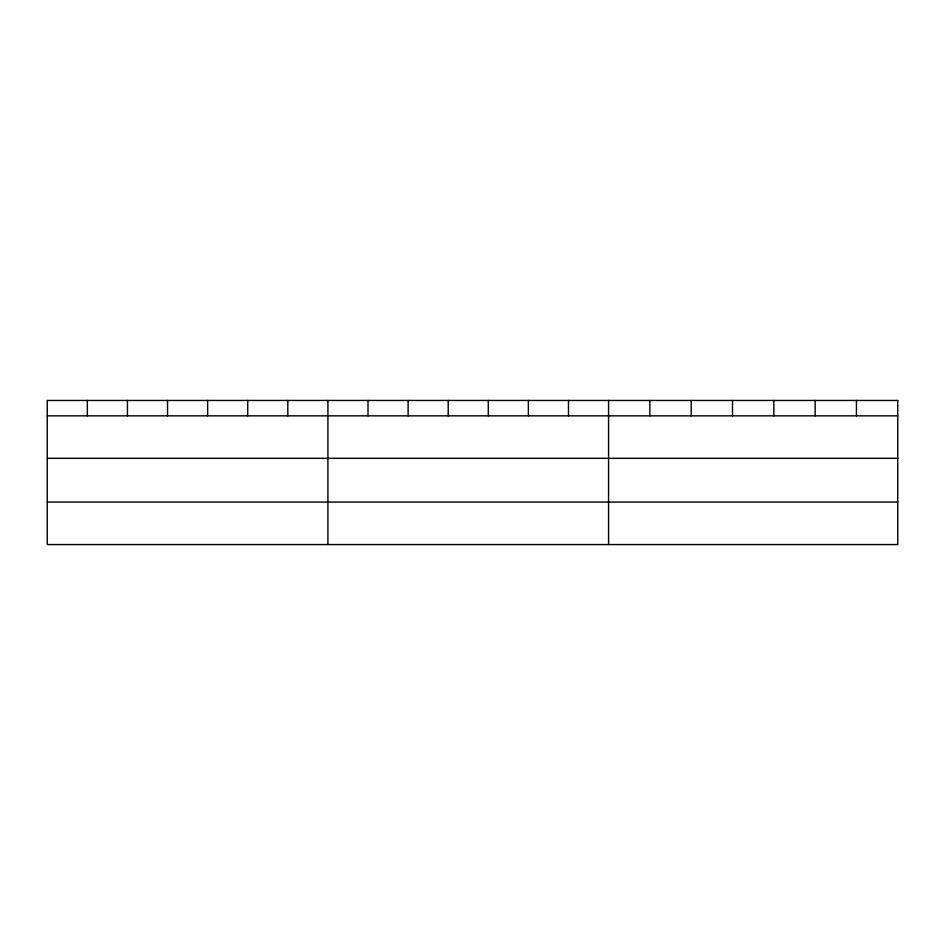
<?xml version="1.0" encoding="UTF-8"?>
<svg xmlns="http://www.w3.org/2000/svg" width="945" height="945" viewBox="0 0 945 945"><rect width="100%" height="100%" fill="white"/><g stroke="black" fill="none" stroke-linecap="round" stroke-linejoin="round"><path stroke-width="1.42" d="M47.25 415.847L897.75 415.847M47.25 458.325L897.75 458.325M47.25 502.09L897.75 502.09M856.442 400.444L856.442 415.847M815.133 400.444L815.133 415.847M773.825 400.444L773.825 415.847M732.505 400.444L732.505 415.847M691.197 400.444L691.197 415.847M649.888 400.444L649.888 415.847M608.58 400.444L608.58 544.556M568.488 400.444L568.488 415.847M528.385 400.444L528.385 415.847M488.293 400.444L488.293 415.847M448.202 400.444L448.202 415.847M408.11 400.444L408.11 415.847M368.007 400.444L368.007 415.847M327.915 400.444L327.915 544.556M287.823 400.444L287.823 415.847M247.72 400.444L247.72 415.847M207.628 400.444L207.628 415.847M167.537 400.444L167.537 415.847M127.445 400.444L127.445 415.847M87.342 400.444L87.342 415.847M897.75 400.444L47.25 400.444L47.25 544.556L897.75 544.556L897.75 400.444"/></g></svg>
